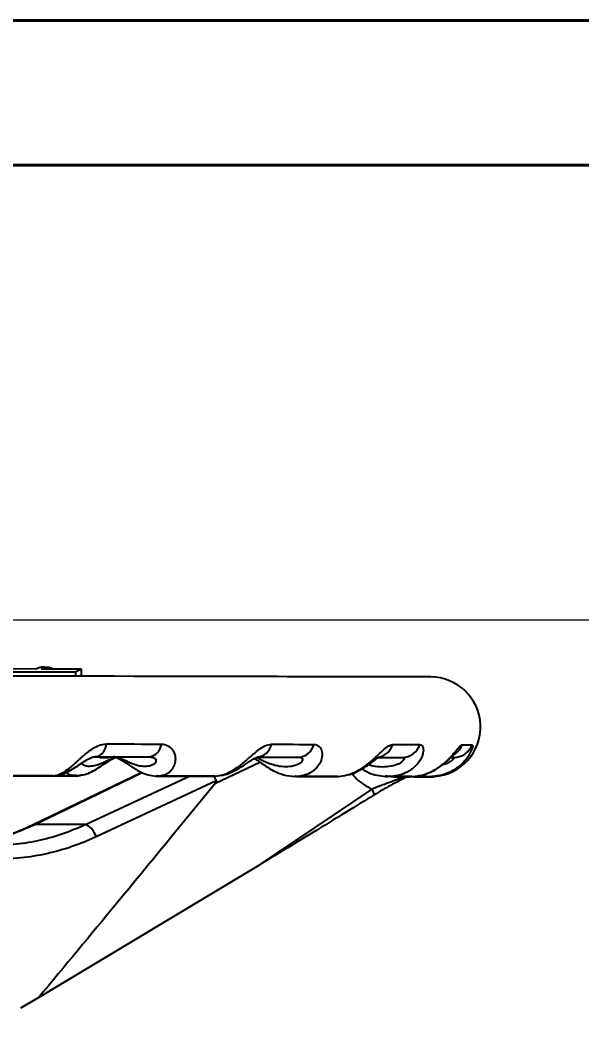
# Model space of a CAD drawing. Header units: millimetres. Extents: x 2278 to 4715, y 679 to 2402.
# Drawn here: x 3084.3 to 3196.9, y 2197.9 to 2402 of the extents above; entities that cross this region are included whole.
import ezdxf

# ---------------------------------------------------------------- set-up
doc = ezdxf.new("R2010")
doc.units = ezdxf.units.MM
for name, color, linetype, lineweight in [('AM_5', 3, 'Continuous', 25), ('AM_BOR', 7, 'Continuous', 50), ('粗实线', 7, 'Continuous', 40)]:
    doc.layers.add(name, color=color, linetype=linetype, lineweight=lineweight)
doc.styles.add('SLDTEXTSTYLE1', font='txt.shx', dxfattribs={"width": 0.7, "bigfont": 'gbcbig.shx'})
doc.dimstyles.new('SLDDIMSTYLE12$0', dxfattribs={"dimtxt": 12, "dimasz": 10, "dimexe": 0, "dimexo": 0.0625, "dimgap": 0.875, "dimtad": 1, "dimdec": 1, "dimlfac": 1.8, "dimrnd": 1e-09, "dimzin": 12, "dimdsep": 46, "dimtxsty": 'SLDTEXTSTYLE1', "dimcen": 0.09, "dimdle": 8.16, "dimclrd": 3, "dimclre": 3, "dimadec": 0, "dimazin": 3, "dimtfac": 1, "dimtdec": 1, "dimtofl": 0, "dimtmove": 0, "dimatfit": 3, "dimfxl": 0, "dimfrac": 2, "dimtolj": 1, "dimlwd": 5, "dimlwe": 5, "dimarcsym": 0})

# ---------------------------------------------------------------- blocks, each defined once
blk = doc.blocks.new('*D67')
at = {"layer": 'AM_5', "color": 3, "lineweight": 5, "transparency": 16777216}
blk.add_line((3021.13, 2281.79), (3205.02, 2281.79), dxfattribs=at)
at = {"layer": 'AM_5', "color": 3, "linetype": 'Continuous', "lineweight": 5, "transparency": 16777216}
for p, q in [((3205.02, 2271.79), (3205.02, 1993.05)), ((3068.2, 1983.05), (3205.02, 1983.05))]:
    blk.add_line(p, q, dxfattribs=at)
at = {"layer": 'AM_5', "color": 3, "transparency": 16777216}
for points in [[(3203.35, 2271.79), (3206.69, 2271.79), (3205.02, 2281.79)], [(3203.35, 1993.05), (3206.69, 1993.05), (3205.02, 1983.05)]]:
    blk.add_solid(points, dxfattribs=at)
at = {"layer": 'Defpoints', "color": 0, "transparency": 16777216}
for p in [(3021.07, 2281.79), (3068.13, 1983.05), (3205.02, 1983.05)]:
    blk.add_point(p, dxfattribs=at)
at = {"layer": 'AM_5', "color": 0, "transparency": 16777216, "insert": (3198.15, 2132.42), "char_height": 12, "attachment_point": 5, "rotation": 90, "style": 'SLDTEXTSTYLE1'}
blk.add_mtext('\\A1;350', dxfattribs=at)
blk = doc.blocks.new('rA3')
at = {"layer": '粗实线'}
for p, q in [((753.384, 421.26), (333.384, 421.26)), ((748.384, 416.26), (358.384, 416.26))]:
    blk.add_line(p, q, dxfattribs=at)

msp = doc.modelspace()

# ---------------------------------------------------------------- linework, layer by layer
at = {"color": 7, "linetype": 'Continuous', "lineweight": 25}
for p, q in [((3089.706, 2272.266), (3088.808, 2272.268)), ((3078.447, 2272.047), (3087.576, 2272.024)), ((3088.458, 2272.022), (3096.532, 2272.001)), ((3095.358, 2271.371), (3095.356, 2270.508)), ((3095.358, 2271.371), (3096.532, 2272.001)), ((3096.532, 2272.001), (3096.529, 2270.505)), ((3098.81, 2254.271), (3099.472, 2254.363)), ((3100.269, 2254.216), (3099.301, 2254.365)), ((3099.472, 2254.363), (3110.238, 2254.34)), ((3100.269, 2254.216), (3102.074, 2254.212)), ((3131.823, 2254.294), (3140.16, 2254.277)), ((3156.234, 2254.242), (3160.953, 2254.232)), ((3170.605, 2254.212), (3171.2, 2254.211)), ((3171.2, 2254.211), (3170.605, 2254.212)), ((3123.425, 2249.058), (3132.345, 2253.295)), ((3108.702, 2251.215), (3086.906, 2240.715)), ((3087.205, 2240.786), (3108.765, 2251.18)), ((3090.823, 2250.521), (3090.973, 2250.534)), ((3090.951, 2250.529), (3091.092, 2250.545)), ((3095.661, 2250.566), (3091.418, 2250.575)), ((3091.988, 2250.564), (3095.929, 2250.555)), ((3095.35, 2250.509), (3096.07, 2250.64)), ((3095.504, 2250.587), (3095.355, 2250.598)), ((3095.929, 2250.555), (3095.504, 2250.587)), ((3095.929, 2250.555), (3096.381, 2250.592)), ((3096.431, 2250.706), (3095.988, 2250.565)), ((3118.332, 2250.473), (3097.493, 2240.764)), ((3111.553, 2250.558), (3112.192, 2250.486)), ((3112.045, 2250.477), (3111.553, 2250.558)), ((3123.127, 2250.464), (3123.609, 2249.527)), ((3139.79, 2250.421), (3139.341, 2250.472)), ((3139.48, 2250.498), (3139.968, 2250.431)), ((3139.79, 2250.421), (3139.48, 2250.498)), ((3157.764, 2250.45), (3157.458, 2250.479)), ((3157.942, 2250.434), (3157.764, 2250.45)), ((3158.47, 2250.385), (3157.942, 2250.434)), ((3158.354, 2250.458), (3158.661, 2250.397)), ((3158.47, 2250.385), (3158.354, 2250.458)), ((3164.417, 2250.624), (3166.206, 2250.357)), ((3166.55, 2250.356), (3164.93, 2250.492)), ((3165.251, 2250.444), (3165.777, 2250.443)), ((3165.962, 2250.381), (3166.047, 2250.381)), ((3166.8, 2250.374), (3166.868, 2250.44)), ((3166.868, 2250.44), (3166.983, 2250.386)), ((3123.609, 2249.527), (3099.504, 2238.293)), ((3131.976, 2232.522), (3154.828, 2247.856)), ((3131.976, 2232.522), (3087.998, 2206.097)), ((3087.998, 2206.097), (3084.316, 2203.929))]:
    msp.add_line(p, q, dxfattribs=at)
at = {"color": 7, "linetype": 'Continuous', "lineweight": 25, "flags": 128}
for points in [[(3166.593, 2270.356), (3166.416, 2270.357), (3165.888, 2270.358), (3165.009, 2270.36), (3163.781, 2270.362), (3162.206, 2270.365), (3160.289, 2270.369), (3158.033, 2270.374), (3155.443, 2270.38), (3152.525, 2270.386), (3149.286, 2270.393), (3145.733, 2270.4), (3141.872, 2270.409), (3137.714, 2270.417), (3133.267, 2270.427), (3128.54, 2270.437), (3123.545, 2270.448), (3118.292, 2270.459), (3112.792, 2270.471), (3107.059, 2270.483), (3101.103, 2270.496), (3094.939, 2270.509), (3088.581, 2270.522), (3082.041, 2270.536)], [(3166.593, 2270.356), (3166.404, 2270.357), (3165.839, 2270.358), (3164.899, 2270.36), (3163.586, 2270.363), (3161.903, 2270.366), (3159.854, 2270.371), (3157.444, 2270.376), (3154.678, 2270.382), (3151.564, 2270.389), (3148.108, 2270.396), (3144.318, 2270.404), (3140.204, 2270.413), (3135.775, 2270.423), (3131.042, 2270.433), (3126.015, 2270.444), (3120.706, 2270.455), (3115.129, 2270.467), (3109.295, 2270.479), (3103.22, 2270.492), (3096.916, 2270.506), (3096.529, 2270.507)], [(3101.578, 2256.935), (3102.99, 2256.932), (3104.392, 2256.929), (3105.783, 2256.926), (3107.165, 2256.923), (3108.536, 2256.92), (3109.897, 2256.917), (3111.247, 2256.915), (3112.587, 2256.912)], [(3134.658, 2256.865), (3135.77, 2256.862), (3136.869, 2256.86), (3137.955, 2256.858), (3139.028, 2256.855), (3140.087, 2256.853), (3141.133, 2256.851), (3142.164, 2256.849), (3143.182, 2256.846)], [(3158.984, 2256.813), (3159.721, 2256.811), (3160.443, 2256.81), (3161.15, 2256.808), (3161.84, 2256.807), (3162.515, 2256.805), (3163.174, 2256.804), (3163.817, 2256.803), (3164.444, 2256.801)], [(3172.899, 2256.783), (3173.211, 2256.783), (3173.507, 2256.782), (3173.786, 2256.781), (3174.047, 2256.781), (3174.291, 2256.78), (3174.519, 2256.78), (3174.729, 2256.779), (3174.922, 2256.779)], [(3080.661, 2250.539), (3081.938, 2250.536), (3083.209, 2250.534), (3084.473, 2250.531), (3085.731, 2250.528), (3086.983, 2250.526), (3088.228, 2250.523), (3089.467, 2250.52), (3090.698, 2250.518)], [(3091.195, 2250.518), (3092.111, 2250.516), (3093.76, 2250.513), (3095.396, 2250.509)], [(3111.839, 2250.473), (3112.495, 2250.471), (3113.148, 2250.47), (3113.797, 2250.468), (3114.444, 2250.467), (3115.087, 2250.466), (3115.727, 2250.464), (3116.364, 2250.463), (3116.998, 2250.462)], [(3116.998, 2250.462), (3117.778, 2250.46), (3118.553, 2250.458), (3119.323, 2250.457), (3120.088, 2250.455), (3120.847, 2250.453), (3121.601, 2250.452), (3122.351, 2250.45), (3123.094, 2250.449)], [(3139.762, 2250.413), (3140.54, 2250.411), (3141.599, 2250.409), (3142.637, 2250.407), (3143.655, 2250.405), (3144.653, 2250.403), (3145.63, 2250.401), (3146.586, 2250.399), (3147.522, 2250.397)], [(3158.595, 2250.373), (3158.621, 2250.373), (3159.218, 2250.372), (3159.792, 2250.37), (3160.343, 2250.369), (3160.871, 2250.368), (3161.376, 2250.367), (3161.857, 2250.366), (3162.316, 2250.365)], [(3163.144, 2250.364), (3163.566, 2250.363), (3164.476, 2250.361), (3165.221, 2250.359), (3165.802, 2250.358), (3166.217, 2250.357), (3166.238, 2250.357)], [(3166.198, 2250.357), (3166.281, 2250.357), (3166.352, 2250.357), (3166.412, 2250.357), (3166.462, 2250.356), (3166.5, 2250.356), (3166.528, 2250.356), (3166.544, 2250.356), (3166.55, 2250.356)], [(3086.906, 2240.715), (3086.99, 2240.76), (3087.205, 2240.786)], [(3097.493, 2240.764), (3096.643, 2240.766), (3095.665, 2240.768), (3094.561, 2240.77), (3093.332, 2240.773), (3091.98, 2240.776), (3090.507, 2240.779), (3088.914, 2240.782), (3087.205, 2240.786)]]:
    msp.add_lwpolyline(points, dxfattribs=at)
at = {"color": 7, "linetype": 'Continuous', "lineweight": 25}
for centre, radius, start, end in [((3166.571, 2260.356), 10, 274.38231, 89.87751), ((3098.817, 2257.048), 2.763, 283.71071, 357.65791), ((3109.719, 2257.173), 2.88, 280.39224, 354.78917), ((3131.523, 2257.473), 3.193, 275.38119, 349.01323), ((3139.932, 2257.606), 3.338, 273.90363, 346.83852), ((3155.425, 2257.952), 3.737, 281.75509, 342.25437), ((3160.885, 2257.981), 3.75, 271.03871, 341.65604), ((3169.182, 2258.171), 3.968, 294.95163, 339.53502), ((3171.202, 2258.188), 3.978, 269.96866, 339.24884), ((3166.571, 2260.356), 10, 269.87751, 273.21723), ((3151.65, 2245.959), 3.702, 11.90683, 30.83204), ((3095.772, 2237.309), 3.86, 14.77003, 63.52904)]:
    msp.add_arc(centre, radius, start, end, dxfattribs=at)
for points, knots in [([(3089.788, 2272.018), (3089.681, 2272.083), (3088.971, 2272.513), (3088.217, 2272.249), (3087.576, 2272.024)], [0, 0, 0, 0, 0.150179, 1, 1, 1, 1]), ([(3088.458, 2272.022), (3089.148, 2272.26), (3089.93, 2272.529), (3090.66, 2272.07), (3090.745, 2272.016)], [0, 0, 0, 0, 0.8829321, 1, 1, 1, 1]), ([(3077.485, 2271.423), (3080.549, 2271.415), (3086.691, 2271.397), (3092.465, 2271.38), (3095.358, 2271.371)], [0, 0, 0, 0, 0.498853, 1, 1, 1, 1]), ([(3090.951, 2250.529), (3091.31, 2250.594), (3092.009, 2250.721), (3093.174, 2251.346), (3094.18, 2252.091), (3095.015, 2252.803), (3095.644, 2253.365), (3096.292, 2253.956), (3097.205, 2254.776), (3098.407, 2255.762), (3099.984, 2256.729), (3101.048, 2256.866), (3101.578, 2256.935)], [0, 0, 0, 0, 0.1279414, 0.2496336, 0.3801677, 0.4412102, 0.4997094, 0.5635741, 0.62457, 0.749642, 0.8750219, 1, 1, 1, 1]), ([(3112.587, 2256.912), (3113.053, 2256.845), (3113.75, 2256.744), (3114.452, 2256.209), (3114.869, 2255.721), (3115.171, 2255.152), (3115.349, 2254.553), (3115.413, 2253.933), (3115.352, 2253.145), (3115.095, 2252.404), (3114.677, 2251.763), (3114.154, 2251.211), (3113.351, 2250.684), (3112.585, 2250.553), (3112.192, 2250.486)], [0, 0, 0, 0, 0.1244795, 0.1858912, 0.249872, 0.3110952, 0.3752088, 0.436224, 0.5001105, 0.6195221, 0.6833857, 0.7502835, 0.8719702, 1, 1, 1, 1]), ([(3123.494, 2250.463), (3123.974, 2250.532), (3124.911, 2250.666), (3126.384, 2251.297), (3127.591, 2252.043), (3128.544, 2252.755), (3129.236, 2253.316), (3129.923, 2253.905), (3130.851, 2254.72), (3131.995, 2255.701), (3133.379, 2256.66), (3134.232, 2256.796), (3134.658, 2256.865)], [0, 0, 0, 0, 0.1280123, 0.2496484, 0.3801598, 0.4412035, 0.4997139, 0.5635725, 0.6245757, 0.7496418, 0.8750168, 1, 1, 1, 1]), ([(3143.182, 2256.846), (3143.525, 2256.78), (3144.038, 2256.682), (3144.487, 2256.152), (3144.718, 2255.669), (3144.835, 2255.104), (3144.834, 2254.51), (3144.718, 2253.894), (3144.429, 2253.109), (3143.943, 2252.369), (3143.295, 2251.729), (3142.543, 2251.175), (3141.454, 2250.642), (3140.472, 2250.503), (3139.968, 2250.431)], [0, 0, 0, 0, 0.1244747, 0.1859038, 0.2498832, 0.3111024, 0.3751949, 0.4362198, 0.5001014, 0.6195285, 0.6833831, 0.7502623, 0.8718892, 1, 1, 1, 1]), ([(3148.08, 2250.416), (3148.647, 2250.489), (3149.752, 2250.632), (3151.424, 2251.27), (3152.746, 2252.018), (3153.746, 2252.729), (3154.452, 2253.289), (3155.128, 2253.875), (3156.004, 2254.686), (3157.009, 2255.659), (3158.105, 2256.609), (3158.691, 2256.745), (3158.984, 2256.813)], [0, 0, 0, 0, 0.12809559, 0.24966876, 0.38015048, 0.4411948, 0.49971785, 0.5635707, 0.62458364, 0.74964208, 0.87501071, 1, 1, 1, 1]), ([(3164.444, 2256.801), (3164.641, 2256.736), (3164.936, 2256.639), (3165.104, 2256.116), (3165.136, 2255.638), (3165.062, 2255.079), (3164.883, 2254.489), (3164.599, 2253.877), (3164.104, 2253.097), (3163.425, 2252.359), (3162.595, 2251.717), (3161.667, 2251.161), (3160.369, 2250.622), (3159.24, 2250.473), (3158.661, 2250.397)], [0, 0, 0, 0, 0.124469, 0.1859179, 0.249896, 0.31111, 0.3751779, 0.4362152, 0.5000928, 0.6195356, 0.6833787, 0.7502352, 0.8717997, 1, 1, 1, 1]), ([(3163.023, 2250.39), (3163.636, 2250.468), (3164.83, 2250.62), (3166.582, 2251.267), (3167.921, 2252.018), (3168.897, 2252.728), (3169.566, 2253.286), (3170.182, 2253.869), (3170.944, 2254.676), (3171.741, 2255.641), (3172.475, 2256.581), (3172.758, 2256.716), (3172.899, 2256.783)], [0, 0, 0, 0, 0.1281848, 0.2496943, 0.3801403, 0.4411842, 0.4997204, 0.5635686, 0.6245937, 0.7496429, 0.875004, 1, 1, 1, 1]), ([(3174.922, 2256.779), (3174.962, 2256.713), (3175.041, 2256.58), (3174.815, 2255.804), (3174.475, 2255.078), (3174.132, 2254.492), (3173.7, 2253.885), (3173.033, 2253.108), (3172.208, 2252.372), (3171.254, 2251.73), (3170.215, 2251.171), (3168.797, 2250.626), (3167.598, 2250.467), (3166.983, 2250.386)], [0, 0, 0, 0, 0.1245156, 0.2495944, 0.3108279, 0.374896, 0.4359736, 0.4998758, 0.6193832, 0.6832396, 0.7500985, 0.8716543, 1, 1, 1, 1]), ([(3091.161, 2250.61), (3091.733, 2250.677), (3092.749, 2250.796), (3094.173, 2251.506), (3095.477, 2252.315), (3096.761, 2253.215), (3097.822, 2253.871), (3098.554, 2254.2), (3099.194, 2254.409), (3099.549, 2254.404), (3099.785, 2254.402)], [0, 0, 0, 0, 0.1931622, 0.3431372, 0.4976624, 0.6438486, 0.7721107, 0.8302316, 0.8868982, 1, 1, 1, 1]), ([(3096.262, 2250.675), (3096.705, 2250.729), (3097.602, 2250.838), (3098.923, 2251.497), (3100.252, 2252.302), (3101.557, 2253.212), (3102.61, 2253.86), (3103.24, 2254.16), (3103.454, 2254.226), (3103.514, 2254.245)], [0, 0, 0, 0, 0.18164271, 0.36727014, 0.5589206, 0.74049031, 0.89984997, 0.97204441, 1, 1, 1, 1]), ([(3103.598, 2254.272), (3103.516, 2254.263), (3103.158, 2254.222), (3102.459, 2253.921), (3101.575, 2253.492), (3100.509, 2252.961), (3099.357, 2252.538), (3098.175, 2252.389), (3097.13, 2252.512), (3096.731, 2252.88), (3096.545, 2253.051)], [0, 0, 0, 0, 0.0271102, 0.1179757, 0.2043592, 0.2988689, 0.479717, 0.6611364, 0.8425534, 1, 1, 1, 1]), ([(3110.238, 2254.34), (3110.488, 2254.316), (3110.987, 2254.268), (3111.452, 2253.908), (3111.56, 2253.467), (3111.277, 2252.937), (3110.469, 2252.514), (3109.272, 2252.358), (3107.935, 2252.516), (3106.691, 2252.945), (3105.577, 2253.483), (3104.685, 2253.928), (3103.799, 2254.284), (3103.259, 2254.332), (3102.989, 2254.356)], [0, 0, 0, 0, 0.0625764, 0.1252848, 0.1848997, 0.2501233, 0.3749307, 0.5001323, 0.6253324, 0.7502715, 0.8127295, 0.8750555, 0.937394, 1, 1, 1, 1]), ([(3103.006, 2254.356), (3103.105, 2254.348), (3103.296, 2254.332), (3103.724, 2254.185), (3104.244, 2253.929), (3104.953, 2253.501), (3105.77, 2252.942), (3107.083, 2252.048), (3108.543, 2251.207), (3110.312, 2250.585), (3111.33, 2250.512), (3111.872, 2250.473)], [0, 0, 0, 0, 0.0777037, 0.1483677, 0.214032, 0.2764184, 0.3843681, 0.4692883, 0.6935309, 0.8367965, 1, 1, 1, 1]), ([(3124.496, 2250.657), (3124.773, 2250.687), (3125.631, 2250.781), (3127.197, 2251.478), (3128.689, 2252.36), (3129.925, 2253.202), (3130.676, 2253.708), (3131.296, 2254.07), (3131.722, 2254.27), (3132.062, 2254.366), (3132.182, 2254.344), (3132.244, 2254.332)], [0, 0, 0, 0, 0.0899247, 0.2789122, 0.5096722, 0.5968017, 0.7160872, 0.7813852, 0.8495991, 0.9218501, 1, 1, 1, 1]), ([(3131.261, 2254.042), (3131.277, 2254.032), (3131.412, 2253.95), (3131.869, 2253.639), (3132.626, 2253.093), (3133.719, 2252.327), (3135.219, 2251.443), (3137.202, 2250.609), (3138.683, 2250.483), (3139.487, 2250.414)], [0, 0, 0, 0, 0.011447, 0.0948112, 0.1948902, 0.3296954, 0.5082648, 0.7331009, 1, 1, 1, 1]), ([(3140.16, 2254.277), (3140.345, 2254.253), (3140.717, 2254.204), (3140.956, 2253.845), (3140.83, 2253.404), (3140.252, 2252.875), (3139.108, 2252.453), (3137.548, 2252.298), (3135.884, 2252.457), (3134.421, 2252.884), (3133.222, 2253.427), (3132.361, 2253.856), (3131.807, 2254.142), (3131.575, 2254.182), (3131.561, 2254.185)], [0, 0, 0, 0, 0.066471, 0.1330822, 0.1964075, 0.2656904, 0.3982655, 0.5312595, 0.6642517, 0.7969668, 0.863312, 0.929517, 0.9957353, 1, 1, 1, 1]), ([(3149.368, 2250.639), (3149.543, 2250.658), (3150.351, 2250.745), (3151.92, 2251.412), (3153.522, 2252.328), (3154.796, 2253.25), (3155.506, 2253.795), (3155.979, 2254.148), (3156.219, 2254.311), (3156.231, 2254.321), (3156.237, 2254.326)], [0, 0, 0, 0, 0.0570143, 0.2628766, 0.5254855, 0.6283987, 0.7703269, 0.848121, 0.9294361, 1, 1, 1, 1]), ([(3160.953, 2254.232), (3161.061, 2254.208), (3161.279, 2254.161), (3161.277, 2253.802), (3160.926, 2253.361), (3160.092, 2252.834), (3158.689, 2252.408), (3156.876, 2252.269), (3155.308, 2252.353), (3154.374, 2252.638), (3154.066, 2252.732)], [0, 0, 0, 0, 0.0910879, 0.1823679, 0.2691451, 0.3640862, 0.5457592, 0.7280061, 0.9102507, 1, 1, 1, 1]), ([(3166.649, 2251.364), (3166.749, 2251.4), (3167.466, 2251.657), (3168.538, 2252.403), (3169.739, 2253.352), (3170.476, 2254.069), (3170.779, 2254.396), (3170.879, 2254.517), (3170.851, 2254.522), (3170.843, 2254.524)], [0, 0, 0, 0, 0.04742638, 0.33805218, 0.580682, 0.7823519, 0.87500407, 0.96508418, 1, 1, 1, 1]), ([(3171.2, 2254.211), (3171.225, 2254.187), (3171.274, 2254.14), (3171.031, 2253.78), (3170.475, 2253.346), (3169.752, 2252.945), (3169.162, 2252.803), (3168.895, 2252.738)], [0, 0, 0, 0, 0.2059324, 0.4122991, 0.608486, 0.8231296, 1, 1, 1, 1]), ([(3152.773, 2251.967), (3153.353, 2251.616), (3154.953, 2250.647), (3156.826, 2250.481), (3158.019, 2250.374)], [0, 0, 0, 0, 0.3626362, 1, 1, 1, 1]), ([(3090.823, 2250.521), (3088.59, 2250.525), (3084.118, 2250.535), (3079.462, 2250.544), (3077.131, 2250.549)], [0, 0, 0, 0, 0.4994087, 1, 1, 1, 1]), ([(3077.231, 2250.557), (3079.561, 2250.552), (3084.226, 2250.543), (3088.708, 2250.534), (3090.951, 2250.529)], [0, 0, 0, 0, 0.4994075, 1, 1, 1, 1]), ([(3091.092, 2250.545), (3091.207, 2250.552), (3091.36, 2250.56), (3091.523, 2250.592), (3091.564, 2250.6)], [0, 0, 0, 0, 0.7502436, 1, 1, 1, 1]), ([(3095.355, 2250.598), (3095.026, 2250.587), (3094.325, 2250.561), (3093.845, 2251.02), (3093.59, 2251.263)], [0, 0, 0, 0, 0.4701941, 1, 1, 1, 1]), ([(3123.326, 2250.454), (3121.514, 2250.457), (3117.886, 2250.465), (3113.994, 2250.473), (3112.045, 2250.477)], [0, 0, 0, 0, 0.499408, 1, 1, 1, 1]), ([(3112.192, 2250.486), (3114.14, 2250.482), (3118.039, 2250.474), (3121.674, 2250.467), (3123.494, 2250.463)], [0, 0, 0, 0, 0.4994067, 1, 1, 1, 1]), ([(3147.889, 2250.405), (3146.623, 2250.407), (3144.086, 2250.412), (3141.223, 2250.418), (3139.79, 2250.421)], [0, 0, 0, 0, 0.4994071, 1, 1, 1, 1]), ([(3139.968, 2250.431), (3141.4, 2250.428), (3144.268, 2250.423), (3146.808, 2250.418), (3148.08, 2250.416)], [0, 0, 0, 0, 0.4994057, 1, 1, 1, 1]), ([(3150.837, 2251.047), (3151.129, 2250.664), (3152.196, 2249.261), (3153.72, 2248.447), (3154.828, 2247.856)], [0, 0, 0, 0, 0.2731725, 1, 1, 1, 1]), ([(3161.475, 2250.371), (3160.368, 2249.962), (3158.503, 2249.272), (3156.255, 2248.45), (3155.189, 2248.006), (3154.828, 2247.856)], [0, 0, 0, 0, 0.492155, 0.828466, 1, 1, 1, 1]), ([(3161.91, 2250.394), (3160.783, 2249.808), (3159.102, 2248.934), (3156.852, 2247.674), (3155.804, 2247.043), (3155.272, 2246.723)], [0, 0, 0, 0, 0.49999808, 0.74615361, 1, 1, 1, 1]), ([(3162.831, 2250.378), (3162.196, 2250.379), (3160.927, 2250.381), (3159.29, 2250.384), (3158.47, 2250.385)], [0, 0, 0, 0, 0.4994059, 1, 1, 1, 1]), ([(3158.661, 2250.397), (3159.479, 2250.396), (3161.117, 2250.393), (3162.387, 2250.391), (3163.023, 2250.39)], [0, 0, 0, 0, 0.4994045, 1, 1, 1, 1]), ([(3166.8, 2250.374), (3165.879, 2250.327), (3164.95, 2250.28), (3164.098, 2250.587), (3164.091, 2250.59)], [0, 0, 0, 0, 0.99151689, 1, 1, 1, 1]), ([(3166.212, 2250.38), (3166.376, 2250.379), (3166.62, 2250.379), (3166.717, 2250.378), (3166.748, 2250.378)], [0, 0, 0, 0, 0.67522146, 1, 1, 1, 1]), ([(3167.136, 2250.375), (3167.147, 2250.375), (3167.192, 2250.374), (3166.97, 2250.374), (3166.8, 2250.374)], [0, 0, 0, 0, 0.2371963, 1, 1, 1, 1]), ([(3166.983, 2250.386), (3167.204, 2250.386), (3167.441, 2250.386), (3167.345, 2250.387), (3167.339, 2250.387)], [0, 0, 0, 0, 0.9381848, 1, 1, 1, 1]), ([(3123.425, 2249.058), (3116.831, 2241.02), (3105.057, 2226.667), (3093.21, 2212.382), (3087.998, 2206.097)], [0, 0, 0, 0, 0.5600004, 1, 1, 1, 1]), ([(3123.609, 2249.527), (3123.616, 2249.508), (3123.63, 2249.462), (3123.616, 2249.364), (3123.552, 2249.222), (3123.474, 2249.121), (3123.425, 2249.058)], [0, 0, 0, 0, 0.1147934, 0.2642503, 0.5426543, 1, 1, 1, 1]), ([(3155.272, 2246.723), (3154.181, 2246.052), (3148.728, 2242.698), (3140.958, 2237.962), (3134.248, 2233.898), (3131.976, 2232.522)], [0, 0, 0, 0, 0.1418804, 0.7094415, 1, 1, 1, 1]), ([(3068.726, 2236.546), (3070.212, 2236.589), (3073.244, 2236.676), (3077.851, 2237.462), (3082.569, 2238.747), (3085.64, 2240.098), (3087.205, 2240.786)], [0, 0, 0, 0, 0.2354209, 0.48057, 0.7354347, 1, 1, 1, 1]), ([(3086.906, 2240.715), (3085.851, 2240.239), (3083.472, 2239.167), (3080.272, 2238.093), (3078.121, 2237.623), (3077.367, 2237.458)], [0, 0, 0, 0, 0.3410507, 0.7689708, 1, 1, 1, 1]), ([(3097.493, 2240.764), (3095.88, 2240.076), (3092.712, 2238.725), (3087.813, 2237.441), (3083.008, 2236.655), (3079.828, 2236.568), (3078.271, 2236.525)], [0, 0, 0, 0, 0.2645644, 0.5194287, 0.7645782, 1, 1, 1, 1]), ([(3099.504, 2238.293), (3097.896, 2237.604), (3094.677, 2236.225), (3089.607, 2234.854), (3084.416, 2233.963), (3080.901, 2233.859), (3079.138, 2233.808)], [0, 0, 0, 0, 0.2492462, 0.4987214, 0.7485201, 1, 1, 1, 1])]:
    msp.add_open_spline(points, degree=3, knots=knots, dxfattribs=at)

# ---------------------------------------------------------------- block references
at = {"layer": 'AM_BOR', "xscale": 5.80078125, "yscale": 5.80078125, "zscale": 5.80078125}
msp.add_blockref('rA3', (344.566, -41.638), dxfattribs=at)

# ---------------------------------------------------------------- dimensions: what is measured, and where the dimension line sits
at = {"layer": 'AM_5'}
dim = msp.add_linear_dim(base=(3205.021, 1983.046), p1=(3021.065, 2281.787), p2=(3068.133, 1983.046), angle=90, text='350', dimstyle='SLDDIMSTYLE12$0', override={"dimlfac": 1, "dimpost": ''}, dxfattribs=at)
dim.commit()
dim.dimension.update_dxf_attribs({"geometry": '*D67', "text_midpoint": (3198.146, 2132.417)})

doc.saveas('drawing.dxf')
